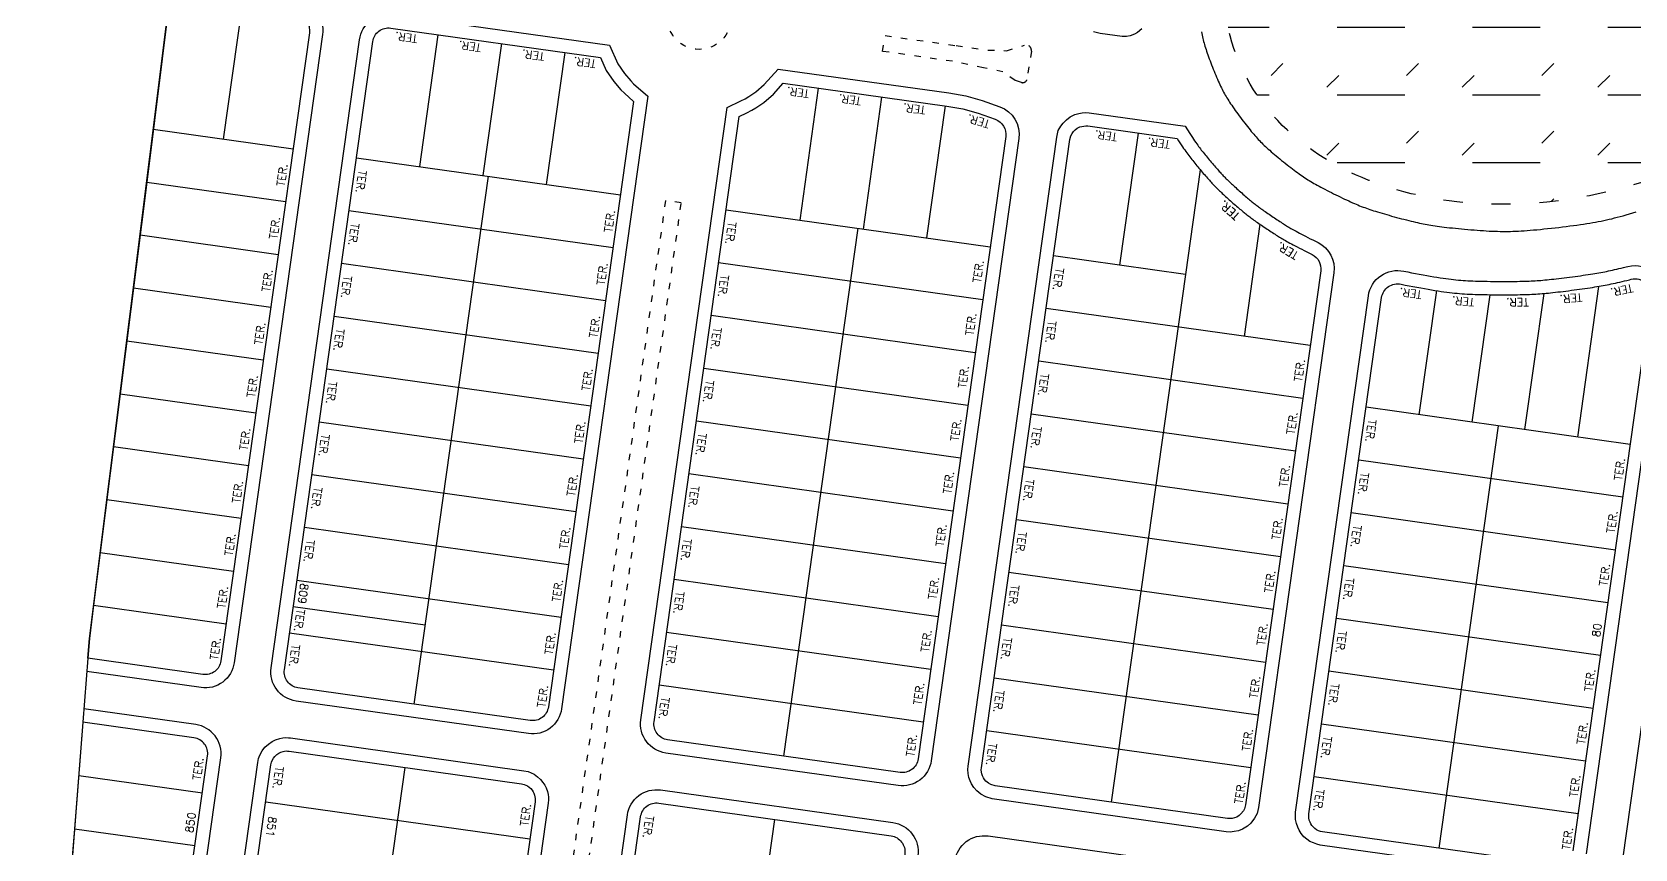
# Model space of a CAD drawing. Extents: x 714896 to 749292, y 8417558 to 8447149.
# Drawn here: x 743822.9 to 744123.5, y 8426816.5 to 8426969.8 of the extents above; entities that cross this region are included whole.
import ezdxf

# ---------------------------------------------------------------- set-up
doc = ezdxf.new("R2010")
doc.units = 0
doc.header["$MEASUREMENT"] = 0
doc.linetypes.add('ACAD_ISO03W100', pattern=[30, 12, -18])
for name, color, linetype in [('LOTE', 7, 'CONTINUOUS'), ('MEIO_FIO', 24, 'CONTINUOUS'), ('NUM-PORTA', 7, 'CONTINUOUS'), ('QUADRA', 6, 'CONTINUOUS'), ('REFERENCIA', 7, 'CONTINUOUS'), ('TEXTO', 7, 'CONTINUOUS')]:
    doc.layers.add(name, color=color, linetype=linetype)
doc.styles.add('ROMANS', font='ROMANS.SHX', dxfattribs={"height": 1.5})

msp = doc.modelspace()

# ---------------------------------------------------------------- hatches: boundary and pattern name
at = {"layer": 'REFERENCIA'}
h = msp.add_hatch(dxfattribs=at)
h.set_pattern_fill('FLEX', color=130, scale=2, style=0)
h.set_pattern_definition([(0, (0, 0), (0, 12.7), [12.7, -12.7]), (45, (12.7, 0), (9e-16, 12.700005486), [3.175, -11.61052, 3.175, -17.96052])])
edge = h.paths.add_edge_path()
edge.add_ellipse((744111.03, 8426987.7), major_axis=(62.75, 21.02), ratio=0.727058, start_angle=0, end_angle=360)
h.paths.add_polyline_path([(744104.09, 8426982.98), (744124.73, 8426982.98), (744124.73, 8426987.48), (744104.09, 8426987.48)], flags=24)

# ---------------------------------------------------------------- linework, layer by layer
at = {"layer": 'LOTE', "color": 7}
for p, q in [((744030.31, 8426950.82), (744026.83, 8426926.07)), ((743883.74, 8426946.19), (743933.25, 8426939.23)), ((744041.97, 8426943.93), (744039.21, 8426924.32)), ((743882.35, 8426936.29), (743931.86, 8426929.33)), ((743953.06, 8426936.44), (744002.57, 8426929.48)), ((744053.15, 8426933.72), (744050.19, 8426912.68)), ((743880.95, 8426926.39), (743930.47, 8426919.42)), ((743951.66, 8426926.54), (744001.18, 8426919.58)), ((744039.21, 8426924.32), (744014.45, 8426927.81)), ((744039.21, 8426924.32), (744025.28, 8426825.3)), ((744086.24, 8426921.26), (744082.96, 8426897.97)), ((744096.23, 8426920.5), (744092.87, 8426896.58)), ((744106.36, 8426920.73), (744102.77, 8426895.19)), ((744116.65, 8426922.06), (744112.67, 8426893.79)), ((743879.56, 8426916.48), (743929.07, 8426909.52)), ((743950.27, 8426916.64), (743999.78, 8426909.67)), ((744062.57, 8426910.94), (744013.06, 8426917.9)), ((744061.18, 8426901.04), (744011.67, 8426908)), ((743878.17, 8426906.58), (743927.68, 8426899.62)), ((743948.88, 8426906.73), (743998.39, 8426899.77)), ((744122.57, 8426892.4), (744073.06, 8426899.37)), ((743876.77, 8426896.68), (743926.29, 8426889.72)), ((743947.48, 8426896.83), (743997, 8426889.87)), ((744059.79, 8426891.13), (744010.27, 8426898.1)), ((744097.82, 8426895.88), (744086.68, 8426816.66)), ((744121.18, 8426882.5), (744071.67, 8426889.46)), ((743875.38, 8426886.78), (743924.89, 8426879.81)), ((743946.09, 8426886.93), (743995.6, 8426879.97)), ((744058.39, 8426881.23), (744008.88, 8426888.2)), ((744057, 8426871.33), (744007.49, 8426878.29)), ((744119.79, 8426872.6), (744070.28, 8426879.56)), ((743873.99, 8426876.87), (743923.5, 8426869.91)), ((743944.7, 8426877.03), (743994.21, 8426870.06)), ((744055.61, 8426861.43), (744006.09, 8426868.39)), ((744118.4, 8426862.69), (744068.88, 8426869.66)), ((743872.6, 8426866.97), (743922.11, 8426860.01)), ((743943.31, 8426867.12), (743992.82, 8426860.16)), ((743871.9, 8426862.02), (743896.66, 8426858.54)), ((744117, 8426852.79), (744067.49, 8426859.76)), ((743871.2, 8426857.07), (743920.72, 8426850.11)), ((743941.91, 8426857.22), (743991.43, 8426850.26)), ((744054.21, 8426851.52), (744004.7, 8426858.49)), ((743940.52, 8426847.32), (743990.03, 8426840.36)), ((744052.82, 8426841.62), (744003.31, 8426848.59)), ((744115.61, 8426842.89), (744066.1, 8426849.85)), ((744051.43, 8426831.72), (744001.92, 8426838.68)), ((744114.22, 8426832.99), (744064.7, 8426839.95)), ((743831.69, 8426830.31), (743854.86, 8426827.05)), ((744112.82, 8426823.08), (744063.31, 8426830.05)), ((743866.75, 8426825.38), (743916.26, 8426818.42)), ((743830.91, 8426820.32), (743853.47, 8426817.15))]:
    msp.add_line(p, q, dxfattribs=at)
for points in [[(743858.83, 8426949.7), (743862.32, 8426974.45)], [(743895.62, 8426944.52), (743899.1, 8426969.28)], [(743907.5, 8426942.85), (743910.99, 8426967.61)], [(743919.39, 8426941.18), (743922.87, 8426965.93)], [(743966.92, 8426934.49), (743970.4, 8426959.25)], [(743978.8, 8426932.82), (743982.28, 8426957.58)], [(743990.69, 8426931.15), (743994.17, 8426955.91)], [(743845.66, 8426951.55), (743871.86, 8426947.86)], [(743844.42, 8426941.62), (743870.46, 8426937.96)], [(743894.57, 8426843.69), (743908.49, 8426942.71)], [(743843.18, 8426931.7), (743869.07, 8426928.06)], [(743963.88, 8426833.94), (743977.81, 8426932.96)], [(743841.93, 8426921.78), (743867.68, 8426918.16)], [(743840.69, 8426911.85), (743866.28, 8426908.25)], [(743839.45, 8426901.93), (743864.89, 8426898.35)], [(743838.2, 8426892.01), (743863.5, 8426888.45)], [(743836.96, 8426882.08), (743862.11, 8426878.55)], [(743835.71, 8426872.16), (743860.71, 8426868.64)], [(743834.47, 8426862.24), (743859.32, 8426858.74)], [(743876.18, 8426712.97), (743892.89, 8426831.8)], [(743945.5, 8426703.22), (743962.21, 8426822.05)]]:
    msp.add_lwpolyline(points, dxfattribs=at)
at = {"layer": 'MEIO_FIO'}
for points in [[(743849.08, 8426978.84), (743872.72, 8426975.51, -0.414214), (743877.4, 8426969.3), (743860.82, 8426851.46, -0.414214), (743854.61, 8426846.78), (743833.2, 8426849.79)], [(744108.23, 8426811.11), (744064.46, 8426817.26), (744063.8, 8426817.4), (744063.17, 8426817.64), (744062.53, 8426817.94), (744061.92, 8426818.36), (744061.41, 8426818.81), (744060.87, 8426819.43), (744060.48, 8426820.06), (744060.23, 8426820.6), (744059.98, 8426821.31), (744059.85, 8426822.04), (744059.79, 8426822.74), (744059.85, 8426823.41), (744073.48, 8426920.3, -0.437955), (744080.16, 8426924.9), (744080.86, 8426924.76), (744081.59, 8426924.62), (744082.31, 8426924.48), (744083.03, 8426924.35), (744083.73, 8426924.22), (744084.42, 8426924.1), (744085.09, 8426923.99), (744085.73, 8426923.88), (744086.34, 8426923.78), (744086.92, 8426923.69), (744087.48, 8426923.61), (744088, 8426923.53), (744088.5, 8426923.46), (744088.99, 8426923.4), (744089.45, 8426923.35), (744089.91, 8426923.3), (744090.36, 8426923.25), (744090.8, 8426923.22), (744091.24, 8426923.18), (744091.69, 8426923.15), (744092.15, 8426923.12), (744092.61, 8426923.1), (744093.1, 8426923.08), (744093.6, 8426923.06), (744094.12, 8426923.05), (744094.66, 8426923.03), (744095.21, 8426923.02), (744095.78, 8426923.01), (744096.36, 8426923), (744096.94, 8426922.99), (744097.52, 8426922.99), (744098.1, 8426922.99), (744098.68, 8426922.99), (744099.25, 8426922.99), (744099.81, 8426922.99), (744100.36, 8426922.99), (744100.89, 8426923), (744101.41, 8426923), (744101.89, 8426923.01), (744102.36, 8426923.02), (744102.8, 8426923.03), (744103.22, 8426923.05), (744103.62, 8426923.06), (744104.01, 8426923.08), (744104.38, 8426923.1), (744104.75, 8426923.12), (744105.11, 8426923.14), (744105.48, 8426923.17), (744105.84, 8426923.19), (744106.21, 8426923.23), (744106.59, 8426923.26), (744106.98, 8426923.3), (744107.39, 8426923.34), (744107.81, 8426923.39), (744108.26, 8426923.44), (744108.72, 8426923.49), (744109.2, 8426923.55), (744109.69, 8426923.61), (744110.19, 8426923.67), (744110.7, 8426923.73), (744111.21, 8426923.8), (744111.73, 8426923.87), (744112.24, 8426923.93), (744112.74, 8426924), (744113.24, 8426924.07), (744113.73, 8426924.14), (744114.21, 8426924.21), (744114.68, 8426924.28), (744115.12, 8426924.35), (744115.54, 8426924.42), (744115.95, 8426924.48), (744116.34, 8426924.55), (744116.72, 8426924.61), (744117.09, 8426924.68), (744117.45, 8426924.74), (744117.8, 8426924.81), (744118.16, 8426924.88), (744118.52, 8426924.96), (744118.88, 8426925.03), (744119.26, 8426925.12), (744119.64, 8426925.2), (744120.04, 8426925.29), (744120.46, 8426925.39), (744120.9, 8426925.5), (744121.35, 8426925.61), (744121.83, 8426925.73), (744122.15, 8426925.81, -0.532461), (744128.94, 8426919.71), (744114.3, 8426815.62)], [(743822.93, 8426717.94), (743836.22, 8426716.07, 0.414214), (743842.43, 8426720.75), (743858.31, 8426833.64, 0.414214), (743853.63, 8426839.85), (743832.66, 8426842.8)]]:
    msp.add_lwpolyline(points, format="xyb", dxfattribs=at)
for points in [[(743931.19, 8426967.29), (743932.79, 8426963.79), (743934, 8426962.01), (743935.18, 8426960.62), (743935.7, 8426960.09), (743938.38, 8426957.72), (743922.22, 8426842.83, -0.414214), (743916, 8426838.15), (743872.43, 8426844.27, -0.414214), (743867.75, 8426850.49), (743884.33, 8426968.33, -0.414214), (743890.54, 8426973.01)], [(743962.83, 8426962.84), (743994.83, 8426958.34), (743997.98, 8426957.8), (744001.08, 8426956.94), (744004.38, 8426955.75, -0.354838), (744007.95, 8426949.81), (743991.53, 8426833.08, -0.414214), (743985.32, 8426828.4), (743941.75, 8426834.52, -0.414214), (743937.07, 8426840.74), (743953.23, 8426955.63), (743955.83, 8426956.87), (743956.66, 8426957.27), (743957.3, 8426957.67), (743958.61, 8426958.56), (743960.19, 8426959.94)], [(744039.13, 8426952.11), (744040.01, 8426950.72), (744040.26, 8426950.35), (744040.49, 8426949.99), (744040.71, 8426949.67), (744040.91, 8426949.36), (744041.11, 8426949.08), (744041.3, 8426948.81), (744041.48, 8426948.56), (744041.65, 8426948.32), (744041.82, 8426948.09), (744041.99, 8426947.86), (744042.16, 8426947.64), (744042.33, 8426947.43), (744042.5, 8426947.21), (744042.68, 8426946.98), (744042.87, 8426946.76), (744043.05, 8426946.53), (744043.25, 8426946.29), (744043.44, 8426946.06), (744043.64, 8426945.82), (744043.84, 8426945.59), (744044.03, 8426945.35), (744044.23, 8426945.12), (744044.43, 8426944.89), (744044.62, 8426944.67), (744044.81, 8426944.45), (744045, 8426944.23), (744045.18, 8426944.03), (744045.36, 8426943.83), (744045.53, 8426943.64), (744045.69, 8426943.46), (744045.84, 8426943.29), (744045.99, 8426943.13), (744046.14, 8426942.97), (744046.28, 8426942.82), (744046.42, 8426942.67), (744046.56, 8426942.53), (744046.7, 8426942.39), (744046.84, 8426942.25), (744046.99, 8426942.1), (744047.14, 8426941.96), (744047.29, 8426941.81), (744047.45, 8426941.65), (744047.63, 8426941.49), (744047.81, 8426941.32), (744048, 8426941.15), (744048.2, 8426940.96), (744048.4, 8426940.77), (744048.62, 8426940.58), (744048.84, 8426940.38), (744049.06, 8426940.18), (744049.28, 8426939.98), (744049.51, 8426939.78), (744049.74, 8426939.58), (744049.96, 8426939.38), (744050.18, 8426939.19), (744050.4, 8426939), (744050.62, 8426938.81), (744050.82, 8426938.63), (744051.02, 8426938.46), (744051.22, 8426938.3), (744051.4, 8426938.15), (744051.57, 8426938), (744051.75, 8426937.86), (744051.91, 8426937.73), (744052.08, 8426937.6), (744052.24, 8426937.47), (744052.4, 8426937.34), (744052.57, 8426937.22), (744052.74, 8426937.09), (744052.91, 8426936.96), (744053.09, 8426936.83), (744053.28, 8426936.69), (744053.48, 8426936.55), (744053.68, 8426936.4), (744053.9, 8426936.25), (744054.13, 8426936.09), (744054.37, 8426935.92), (744054.61, 8426935.76), (744054.86, 8426935.58), (744055.11, 8426935.41), (744055.37, 8426935.24), (744055.62, 8426935.06), (744055.88, 8426934.89), (744056.14, 8426934.72), (744056.39, 8426934.55), (744056.63, 8426934.39), (744056.88, 8426934.23), (744057.11, 8426934.08), (744057.33, 8426933.93), (744057.55, 8426933.8), (744057.75, 8426933.67), (744057.95, 8426933.54), (744058.15, 8426933.42), (744058.34, 8426933.3), (744058.54, 8426933.18), (744058.74, 8426933.07), (744058.95, 8426932.94), (744059.18, 8426932.82), (744059.42, 8426932.68), (744059.67, 8426932.54), (744059.95, 8426932.39), (744060.25, 8426932.23), (744060.57, 8426932.06), (744060.92, 8426931.87), (744061.3, 8426931.68), (744061.7, 8426931.47), (744062.13, 8426931.24), (744062.58, 8426931.01), (744063.05, 8426930.78), (744064.04, 8426930.28, -0.321513), (744067.02, 8426924.6), (744052.91, 8426824.31), (744052.62, 8426823.15), (744052.16, 8426822.27), (744051.43, 8426821.38), (744050.79, 8426820.78), (744049.88, 8426820.24), (744049.12, 8426819.94), (744048.35, 8426819.77), (744047.56, 8426819.7), (744046.82, 8426819.74), (744002.96, 8426825.91), (744001.73, 8426826.28), (744000.83, 8426826.79), (744000.06, 8426827.4), (743999.48, 8426828.05), (743999.07, 8426828.71), (743998.81, 8426829.3), (743998.59, 8426829.92), (743998.43, 8426830.65), (743998.41, 8426831.45), (743998.46, 8426832.03), (744015.05, 8426950.03), (744015.33, 8426951.31), (744015.84, 8426952.1), (744016.24, 8426952.69), (744016.86, 8426953.33), (744017.59, 8426953.88), (744018.45, 8426954.31), (744019.17, 8426954.51), (744019.81, 8426954.63), (744020.51, 8426954.67), (744021.15, 8426954.63)], [(744121.22, 8426814.57), (744127.94, 8426862.36, -0.414214), (744134.16, 8426867.04), (744227.24, 8426853.95, -0.414214), (744231.92, 8426847.74), (744225.23, 8426800.2, -0.414214), (744219.02, 8426795.52), (744125.69, 8426808.65), (744123.87, 8426809.28), (744122.25, 8426810.76), (744121.35, 8426812.66)], [(743919.66, 8426716.94), (743934.56, 8426822.91, -0.414214), (743940.78, 8426827.59), (743984.35, 8426821.46, -0.414214), (743989.03, 8426815.25), (743973.15, 8426702.36, -0.414214), (743966.94, 8426697.68), (743927.59, 8426703.22), (743927, 8426706.52), (743926.22, 8426708.83), (743925.17, 8426710.84), (743924.03, 8426712.75), (743922.84, 8426714.08)], [(743980.05, 8426701.19), (743995.96, 8426814.28, -0.414214), (744002.17, 8426818.96), (744045.74, 8426812.83, -0.414214), (744050.42, 8426806.62), (744034.54, 8426693.73, -0.414214), (744028.33, 8426689.05), (743984.57, 8426695.2), (743983.12, 8426695.64), (743981.64, 8426696.65), (743980.66, 8426698), (743980.08, 8426699.65)]]:
    msp.add_lwpolyline(points, format="xyb", close=True, dxfattribs=at)
for points in [[(744031, 8426970.39), (744030.2, 8426969.71), (744029.61, 8426969.36), (744028.81, 8426969.06), (744028.16, 8426968.93), (744027.31, 8426968.92), (744023.18, 8426969.5), (744021.94, 8426969.84)], [(744042.21, 8426969.82), (744042.27, 8426969.5), (744042.33, 8426969.18), (744042.39, 8426968.88), (744042.46, 8426968.58), (744042.53, 8426968.29), (744042.6, 8426967.99), (744042.68, 8426967.7), (744042.76, 8426967.41), (744042.85, 8426967.11), (744042.94, 8426966.8), (744043.04, 8426966.49), (744043.15, 8426966.17), (744043.26, 8426965.83), (744043.38, 8426965.49), (744043.51, 8426965.13), (744043.65, 8426964.76), (744043.79, 8426964.38), (744043.94, 8426963.99), (744044.09, 8426963.6), (744044.24, 8426963.21), (744044.39, 8426962.82), (744044.55, 8426962.43), (744044.71, 8426962.05), (744044.87, 8426961.67), (744045.03, 8426961.29), (744045.18, 8426960.93), (744045.34, 8426960.58), (744045.49, 8426960.24), (744045.63, 8426959.92), (744045.78, 8426959.61), (744045.92, 8426959.32), (744046.06, 8426959.03), (744046.2, 8426958.75), (744046.35, 8426958.48), (744046.49, 8426958.21), (744046.64, 8426957.95), (744046.79, 8426957.69), (744046.95, 8426957.42), (744047.12, 8426957.16), (744047.29, 8426956.89), (744047.47, 8426956.61), (744047.66, 8426956.32), (744047.86, 8426956.03), (744048.07, 8426955.72), (744048.3, 8426955.4), (744048.53, 8426955.08), (744048.77, 8426954.75), (744049.01, 8426954.41), (744049.26, 8426954.07), (744049.52, 8426953.73), (744049.77, 8426953.38), (744050.03, 8426953.04), (744050.29, 8426952.71), (744050.55, 8426952.38), (744050.8, 8426952.05), (744051.05, 8426951.74), (744051.29, 8426951.44), (744051.53, 8426951.14), (744051.76, 8426950.87), (744051.98, 8426950.6), (744052.2, 8426950.35), (744052.42, 8426950.1), (744052.63, 8426949.87), (744052.84, 8426949.63), (744053.06, 8426949.41), (744053.27, 8426949.19), (744053.49, 8426948.97), (744053.72, 8426948.74), (744053.95, 8426948.52), (744054.19, 8426948.3), (744054.44, 8426948.07), (744054.71, 8426947.83), (744054.98, 8426947.59), (744055.27, 8426947.33), (744055.58, 8426947.07), (744055.89, 8426946.81), (744056.21, 8426946.54), (744056.55, 8426946.26), (744056.88, 8426945.98), (744057.22, 8426945.7), (744057.57, 8426945.43), (744057.91, 8426945.15), (744058.26, 8426944.88), (744058.6, 8426944.61), (744058.93, 8426944.35), (744059.26, 8426944.1), (744059.58, 8426943.85), (744059.89, 8426943.62), (744060.19, 8426943.4), (744060.48, 8426943.18), (744060.77, 8426942.98), (744061.04, 8426942.79), (744061.32, 8426942.6), (744061.59, 8426942.42), (744061.86, 8426942.24), (744062.13, 8426942.07), (744062.41, 8426941.9), (744062.69, 8426941.73), (744062.98, 8426941.56), (744063.28, 8426941.39), (744063.59, 8426941.21), (744063.91, 8426941.03), (744064.25, 8426940.85), (744064.6, 8426940.66), (744064.97, 8426940.47), (744065.35, 8426940.27), (744065.74, 8426940.06), (744066.14, 8426939.86), (744066.55, 8426939.65), (744066.96, 8426939.45), (744067.38, 8426939.24), (744067.79, 8426939.04), (744068.2, 8426938.84), (744068.61, 8426938.64), (744069.01, 8426938.45), (744069.41, 8426938.27), (744069.79, 8426938.09), (744070.16, 8426937.92), (744070.52, 8426937.76), (744070.86, 8426937.61), (744071.2, 8426937.47), (744071.52, 8426937.33), (744071.84, 8426937.2), (744072.16, 8426937.07), (744072.48, 8426936.95), (744072.79, 8426936.83), (744073.11, 8426936.71), (744073.44, 8426936.6), (744073.77, 8426936.48), (744074.11, 8426936.37), (744074.47, 8426936.26), (744074.84, 8426936.14), (744075.22, 8426936.02), (744075.62, 8426935.9), (744076.04, 8426935.77), (744076.48, 8426935.65), (744076.92, 8426935.52), (744077.37, 8426935.39), (744077.84, 8426935.26), (744078.3, 8426935.13), (744078.77, 8426935.01), (744079.23, 8426934.88), (744079.7, 8426934.76), (744080.16, 8426934.64), (744080.61, 8426934.52), (744081.05, 8426934.41), (744081.48, 8426934.31), (744081.9, 8426934.21), (744082.29, 8426934.11), (744082.68, 8426934.02), (744083.05, 8426933.94), (744083.42, 8426933.86), (744083.78, 8426933.79), (744084.14, 8426933.72), (744084.49, 8426933.65), (744084.85, 8426933.59), (744085.22, 8426933.53), (744085.6, 8426933.47), (744085.99, 8426933.41), (744086.39, 8426933.35), (744086.81, 8426933.3), (744087.25, 8426933.24), (744087.71, 8426933.19), (744088.2, 8426933.13), (744088.71, 8426933.07), (744089.25, 8426933.02), (744089.8, 8426932.96), (744090.36, 8426932.9), (744090.94, 8426932.85), (744091.52, 8426932.79), (744092.11, 8426932.74), (744092.7, 8426932.69), (744093.3, 8426932.64), (744093.88, 8426932.6), (744094.47, 8426932.55), (744095.04, 8426932.52), (744095.6, 8426932.48), (744096.14, 8426932.45), (744096.67, 8426932.42), (744097.19, 8426932.4), (744097.69, 8426932.39), (744098.18, 8426932.37), (744098.66, 8426932.37), (744099.14, 8426932.37), (744099.63, 8426932.37), (744100.11, 8426932.38), (744100.6, 8426932.39), (744101.1, 8426932.41), (744101.61, 8426932.43), (744102.13, 8426932.46), (744102.68, 8426932.5), (744103.24, 8426932.54), (744103.83, 8426932.59), (744104.44, 8426932.64), (744105.08, 8426932.7), (744105.74, 8426932.76), (744106.41, 8426932.83), (744107.09, 8426932.9), (744107.79, 8426932.97), (744108.49, 8426933.05), (744109.19, 8426933.13), (744109.89, 8426933.22), (744110.58, 8426933.3), (744111.27, 8426933.39), (744111.94, 8426933.48), (744112.6, 8426933.57), (744113.24, 8426933.66), (744113.85, 8426933.75), (744114.44, 8426933.84), (744115.01, 8426933.93), (744115.55, 8426934.02), (744116.08, 8426934.12), (744116.6, 8426934.21), (744117.11, 8426934.31), (744117.61, 8426934.42), (744118.11, 8426934.53), (744118.61, 8426934.64), (744119.11, 8426934.76), (744119.63, 8426934.89), (744120.15, 8426935.02), (744120.69, 8426935.17), (744121.25, 8426935.32), (744121.83, 8426935.48), (744122.43, 8426935.66), (744123.06, 8426935.84), (744123.7, 8426936.04)], [(743849.36, 8426719.72), (743865.26, 8426832.73), (743865.41, 8426833.49), (743865.66, 8426834.14), (743866.07, 8426834.92), (743866.6, 8426835.59), (743867.23, 8426836.18), (743867.94, 8426836.66), (743868.59, 8426836.99), (743869.37, 8426837.24), (743869.92, 8426837.34), (743870.45, 8426837.4), (743870.99, 8426837.39), (743871.41, 8426837.35), (743915.12, 8426831.2), (743915.95, 8426831.02), (743917.09, 8426830.52), (743917.71, 8426830.06), (743918.25, 8426829.57), (743918.72, 8426829), (743919.06, 8426828.47), (743919.32, 8426827.96), (743919.55, 8426827.31), (743919.68, 8426826.73), (743919.75, 8426826.22), (743919.77, 8426825.71), (743919.72, 8426825.08), (743904.8, 8426718.97)]]:
    msp.add_lwpolyline(points, dxfattribs=at)
at = {"layer": 'QUADRA', "color": 6}
for points in [[(743848.77, 8426976.36), (743844.42, 8426941.62), (743839.45, 8426901.93), (743835.71, 8426872.16), (743834.47, 8426862.24), (743833.69, 8426856), (743833.4, 8426852.29), (743832.46, 8426840.3), (743830.91, 8426820.32), (743829.07, 8426798.37)], [(743851.84, 8426719.42), (743867.72, 8426832.31), (743867.81, 8426832.78), (743867.94, 8426833.11), (743868.17, 8426833.55), (743868.44, 8426833.88), (743868.8, 8426834.22), (743869.21, 8426834.5), (743869.55, 8426834.67), (743869.98, 8426834.81), (743870.28, 8426834.87), (743870.57, 8426834.9), (743870.85, 8426834.89), (743871.11, 8426834.87), (743914.68, 8426828.74), (743915.17, 8426828.63), (743915.83, 8426828.34), (743916.13, 8426828.12), (743916.44, 8426827.84), (743916.69, 8426827.53), (743916.89, 8426827.22), (743917.02, 8426826.97), (743917.14, 8426826.61), (743917.22, 8426826.29), (743917.25, 8426826.01), (743917.26, 8426825.75), (743917.23, 8426825.35), (743902.51, 8426720.7)]]:
    msp.add_lwpolyline(points, dxfattribs=at)
for points in [[(743848.77, 8426976.36), (743872.37, 8426973.04, -0.414214), (743874.92, 8426969.65), (743858.34, 8426851.81, -0.414214), (743854.96, 8426849.26), (743833.4, 8426852.29), (743833.69, 8426856), (743848.77, 8426976.36)], [(743929.48, 8426965), (743930.6, 8426962.56), (743932.01, 8426960.5), (743933.33, 8426958.94), (743933.98, 8426958.28), (743935.71, 8426956.74), (743919.74, 8426843.17, -0.414214), (743916.35, 8426840.62), (743872.78, 8426846.75, -0.414214), (743870.23, 8426850.14), (743886.8, 8426967.98, -0.414214), (743890.19, 8426970.53), (743929.48, 8426965)], [(743963.79, 8426960.18), (743994.44, 8426955.87), (743997.43, 8426955.36), (744000.32, 8426954.56), (744003.53, 8426953.4, -0.354838), (744005.48, 8426950.16), (743989.06, 8426833.42, -0.414214), (743985.67, 8426830.87), (743942.1, 8426837, -0.414214), (743939.55, 8426840.39), (743955.52, 8426953.95), (743956.92, 8426954.62), (743957.87, 8426955.09), (743958.66, 8426955.58), (743960.14, 8426956.57), (743961.94, 8426958.15), (743963.79, 8426960.18)], [(744037.64, 8426949.79), (744037.91, 8426949.37), (744038.16, 8426948.98), (744038.4, 8426948.62), (744038.63, 8426948.27), (744038.85, 8426947.95), (744039.05, 8426947.65), (744039.25, 8426947.37), (744039.45, 8426947.1), (744039.63, 8426946.84), (744039.82, 8426946.59), (744040, 8426946.35), (744040.18, 8426946.11), (744040.36, 8426945.88), (744040.55, 8426945.65), (744040.73, 8426945.42), (744040.93, 8426945.18), (744041.12, 8426944.94), (744041.32, 8426944.7), (744041.52, 8426944.46), (744041.72, 8426944.22), (744041.93, 8426943.97), (744042.13, 8426943.73), (744042.33, 8426943.5), (744042.53, 8426943.26), (744042.73, 8426943.03), (744042.93, 8426942.81), (744043.12, 8426942.59), (744043.31, 8426942.37), (744043.49, 8426942.17), (744043.67, 8426941.97), (744043.84, 8426941.78), (744044, 8426941.6), (744044.16, 8426941.43), (744044.31, 8426941.26), (744044.47, 8426941.1), (744044.62, 8426940.94), (744044.77, 8426940.78), (744044.92, 8426940.63), (744045.08, 8426940.47), (744045.24, 8426940.32), (744045.4, 8426940.16), (744045.56, 8426940), (744045.74, 8426939.84), (744045.92, 8426939.67), (744046.1, 8426939.49), (744046.3, 8426939.31), (744046.51, 8426939.12), (744046.72, 8426938.92), (744046.94, 8426938.73), (744047.16, 8426938.52), (744047.39, 8426938.32), (744047.62, 8426938.11), (744047.85, 8426937.91), (744048.08, 8426937.7), (744048.31, 8426937.5), (744048.54, 8426937.3), (744048.77, 8426937.11), (744048.99, 8426936.92), (744049.2, 8426936.73), (744049.41, 8426936.56), (744049.61, 8426936.39), (744049.8, 8426936.23), (744049.99, 8426936.07), (744050.17, 8426935.92), (744050.35, 8426935.78), (744050.53, 8426935.64), (744050.7, 8426935.5), (744050.88, 8426935.36), (744051.06, 8426935.22), (744051.24, 8426935.09), (744051.43, 8426934.95), (744051.62, 8426934.81), (744051.82, 8426934.66), (744052.02, 8426934.51), (744052.24, 8426934.36), (744052.47, 8426934.2), (744052.7, 8426934.04), (744052.94, 8426933.87), (744053.19, 8426933.7), (744053.45, 8426933.52), (744053.71, 8426933.35), (744053.97, 8426933.17), (744054.23, 8426932.99), (744054.49, 8426932.82), (744054.75, 8426932.64), (744055.01, 8426932.47), (744055.26, 8426932.3), (744055.51, 8426932.14), (744055.75, 8426931.98), (744055.98, 8426931.83), (744056.2, 8426931.69), (744056.42, 8426931.55), (744056.63, 8426931.42), (744056.84, 8426931.29), (744057.05, 8426931.16), (744057.26, 8426931.03), (744057.48, 8426930.9), (744057.71, 8426930.77), (744057.95, 8426930.64), (744058.2, 8426930.5), (744058.47, 8426930.35), (744058.76, 8426930.19), (744059.07, 8426930.03), (744059.4, 8426929.85), (744059.76, 8426929.66), (744060.14, 8426929.46), (744060.55, 8426929.25), (744060.99, 8426929.02), (744061.45, 8426928.79), (744061.92, 8426928.55), (744062.92, 8426928.04, -0.321513), (744064.54, 8426924.95), (744050.45, 8426824.79), (744050.27, 8426824.04), (744050.06, 8426823.66), (744049.6, 8426823.09), (744049.28, 8426822.79), (744048.79, 8426822.5), (744048.39, 8426822.34), (744047.97, 8426822.25), (744047.52, 8426822.21), (744047.07, 8426822.24), (744003.49, 8426828.36), (744002.71, 8426828.59), (744002.24, 8426828.86), (744001.78, 8426829.22), (744001.49, 8426829.55), (744001.29, 8426829.88), (744001.13, 8426830.23), (744000.99, 8426830.62), (744000.92, 8426830.95), (744000.91, 8426831.37), (744000.94, 8426831.75), (744017.52, 8426949.59), (744017.68, 8426950.33), (744017.93, 8426950.72), (744018.19, 8426951.11), (744018.52, 8426951.45), (744018.9, 8426951.74), (744019.36, 8426951.97), (744019.74, 8426952.08), (744020.11, 8426952.14), (744020.52, 8426952.17), (744020.9, 8426952.15)], [(743823.12, 8426720.43), (743836.57, 8426718.54, 0.414214), (743839.96, 8426721.1), (743855.84, 8426833.98, 0.414214), (743853.28, 8426837.37), (743832.46, 8426840.3), (743823.12, 8426720.43)], [(743922.32, 8426717.91), (743937.04, 8426822.56, -0.414214), (743940.43, 8426825.12), (743984, 8426818.99, -0.414214), (743986.55, 8426815.6), (743970.67, 8426702.71, -0.414214), (743967.28, 8426700.16), (743929.73, 8426705.44), (743929.43, 8426707.14), (743928.52, 8426709.82), (743927.36, 8426712.06), (743926.06, 8426714.23), (743924.62, 8426715.85), (743922.32, 8426717.91)]]:
    msp.add_lwpolyline(points, format="xyb", close=True, dxfattribs=at)
msp.add_lwpolyline([(744108.46, 8426813.6), (744064.89, 8426819.73), (744064.49, 8426819.81), (744064.14, 8426819.94), (744063.78, 8426820.11), (744063.46, 8426820.33), (744063.18, 8426820.58), (744062.89, 8426820.91), (744062.69, 8426821.24), (744062.54, 8426821.55), (744062.4, 8426821.95), (744062.33, 8426822.35), (744062.3, 8426822.72), (744062.34, 8426823.12), (744075.96, 8426919.95, -0.440432), (744079.64, 8426922.46), (744079.64, 8426922.46), (744080.38, 8426922.31), (744081.12, 8426922.16), (744081.85, 8426922.03), (744082.58, 8426921.89), (744083.29, 8426921.76), (744083.99, 8426921.64), (744084.67, 8426921.52), (744085.32, 8426921.41), (744085.95, 8426921.31), (744086.55, 8426921.22), (744087.11, 8426921.13), (744087.66, 8426921.05), (744088.18, 8426920.98), (744088.68, 8426920.92), (744089.18, 8426920.86), (744089.65, 8426920.81), (744090.13, 8426920.76), (744090.6, 8426920.72), (744091.06, 8426920.69), (744091.53, 8426920.66), (744092.01, 8426920.63), (744092.5, 8426920.6), (744093, 8426920.58), (744093.51, 8426920.56), (744094.05, 8426920.55), (744094.6, 8426920.53), (744095.16, 8426920.52), (744095.74, 8426920.51), (744096.32, 8426920.5), (744096.91, 8426920.49), (744097.51, 8426920.49), (744098.1, 8426920.49), (744098.68, 8426920.49), (744099.26, 8426920.49), (744099.83, 8426920.49), (744100.38, 8426920.49), (744100.92, 8426920.5), (744101.44, 8426920.5), (744101.94, 8426920.51), (744102.42, 8426920.52), (744102.87, 8426920.53), (744103.3, 8426920.55), (744103.72, 8426920.56), (744104.12, 8426920.58), (744104.51, 8426920.6), (744104.9, 8426920.62), (744105.28, 8426920.65), (744105.66, 8426920.67), (744106.04, 8426920.7), (744106.43, 8426920.74), (744106.83, 8426920.77), (744107.23, 8426920.81), (744107.65, 8426920.85), (744108.09, 8426920.9), (744108.54, 8426920.95), (744109.01, 8426921.01), (744109.5, 8426921.06), (744110, 8426921.12), (744110.5, 8426921.19), (744111.02, 8426921.25), (744111.54, 8426921.32), (744112.06, 8426921.39), (744112.57, 8426921.46), (744113.09, 8426921.53), (744113.59, 8426921.6), (744114.09, 8426921.67), (744114.58, 8426921.74), (744115.05, 8426921.81), (744115.5, 8426921.88), (744115.94, 8426921.95), (744116.35, 8426922.01), (744116.76, 8426922.08), (744117.15, 8426922.15), (744117.53, 8426922.22), (744117.91, 8426922.29), (744118.28, 8426922.36), (744118.66, 8426922.43), (744119.03, 8426922.51), (744119.41, 8426922.59), (744119.8, 8426922.68), (744120.2, 8426922.77), (744120.61, 8426922.86), (744121.04, 8426922.96), (744121.49, 8426923.07), (744121.95, 8426923.18), (744122.44, 8426923.31), (744122.76, 8426923.39, -0.532461), (744126.46, 8426920.06), (744111.85, 8426816.15)], format="xyb", dxfattribs=at)
at = {"layer": 'REFERENCIA', "color": 7, "linetype": 'ACAD_ISO03W100', "ltscale": 0.1}
msp.add_lwpolyline([(743982.86, 8426969.11), (743996.19, 8426967.24), (744002.16, 8426966.39), (744005.63, 8426966.28), (744009.01, 8426967.3, -0.551488), (744010.29, 8426966.19), (744009.54, 8426961.32, -0.508369), (744008.44, 8426960.29), (744007.25, 8426960.7), (744004.97, 8426962.31), (744001.32, 8426963.07), (743995.51, 8426964.3), (743982.41, 8426966.14), (743982.86, 8426969.11)], format="xyb", close=True, dxfattribs=at)
msp.add_lwpolyline([(743944.66, 8426937.75), (743941.69, 8426938.17), (743912.24, 8426728.85), (743915.21, 8426728.44)], close=True, dxfattribs=at)
msp.add_circle((743948.02, 8426972.52), 6, dxfattribs=at)
at = {"layer": 'REFERENCIA', "color": 7, "linetype": 'ACAD_ISO03W100', "ltscale": 0.3}
msp.add_ellipse((744111.03, 8426987.7), major_axis=(62.75, 21.02), ratio=0.727058, dxfattribs=at)

# ---------------------------------------------------------------- texts
at = {"layer": 'NUM-PORTA', "color": 7, "style": 'ROMANS'}
for s, rotation, p in [('809', 262.1757, (743873.28, 8426866.43)), ('80', 82.1757, (744116.9, 8426856.2, -10.13)), ('850', 82.1757, (743853.12, 8426819.47, -10.13)), ('851', 262.1757, (743867.3, 8426822.69, -10.13))]:
    msp.add_text(s, height=1.5, rotation=rotation, dxfattribs=at).set_placement(p)
at = {"layer": 'TEXTO', "color": 7, "style": 'ROMANS'}
for rotation, p in [(172.1757, (743895.3, 8426969.23, -10.13)), (172.1757, (743907.19, 8426967.56, -10.13)), (172.1757, (743919.07, 8426965.89, -10.13)), (172.1757, (743928.74, 8426964.53, -10.13)), (172.1757, (743968.73, 8426958.91, -10.13)), (172.1757, (743978.44, 8426957.54, -10.13)), (172.1757, (743990.53, 8426955.84, -10.13)), (163.4043, (744002.61, 8426953.17, -10.13)), (172.1757, (744026.45, 8426950.79, -10.13)), (172.1757, (744036.37, 8426949.39, -10.13)), (82.1757, (743870.27, 8426940.75)), (262.1757, (743884.18, 8426943.91)), (138.0768, (744049.52, 8426935.49, -10.13)), (82.1757, (743868.88, 8426930.84)), (82.1757, (743931.67, 8426932.11)), (262.1757, (743882.78, 8426934)), (262.1757, (743953.48, 8426934.22, -10.13)), (149.6387, (744060.53, 8426928.33, -10.13)), (82.1757, (743930.28, 8426922.21)), (82.1757, (744000.8, 8426922.67, -10.13)), (262.1757, (744014.88, 8426925.59, -10.13)), (82.1757, (743867.49, 8426920.94)), (262.1757, (743881.39, 8426924.1)), (262.1757, (743952.09, 8426924.32, -10.13)), (192.1749, (744122.91, 8426922.51, -10.13)), (172.1757, (744083.61, 8426921.21, -10.13)), (174.5354, (744093.43, 8426919.82, -10.13)), (180.7848, (744103.55, 8426919.88, -10.13)), (185.394, (744113.52, 8426920.77, -10.13)), (82.1757, (743928.88, 8426912.31)), (82.1757, (743999.41, 8426912.77, -10.13)), (82.1757, (743866.09, 8426911.04)), (262.1757, (743880, 8426914.2)), (262.1757, (743950.7, 8426914.42, -10.13)), (262.1757, (744013.48, 8426915.69, -10.13)), (82.1757, (744061.03, 8426904.11, -10.13)), (82.1757, (743864.7, 8426901.14)), (82.1757, (743927.49, 8426902.4)), (262.1757, (743949.3, 8426904.52, -10.13)), (82.1757, (743998.02, 8426902.87, -10.13)), (262.1757, (744012.09, 8426905.78, -10.13)), (262.1757, (743878.61, 8426904.3)), (82.1757, (743926.1, 8426892.5)), (82.1757, (743996.62, 8426892.96, -10.13)), (262.1757, (744010.7, 8426895.88, -10.13)), (82.1757, (744059.64, 8426894.21, -10.13)), (262.1757, (744073.49, 8426897.15, -10.13)), (82.1757, (743863.31, 8426891.23)), (262.1757, (743877.21, 8426894.39)), (262.1757, (743947.91, 8426894.61, -10.13)), (82.1757, (744121.03, 8426885.58, -10.13)), (82.1757, (743924.7, 8426882.6)), (82.1757, (743995.23, 8426883.06, -10.13)), (82.1757, (744058.24, 8426884.31, -10.13)), (262.1757, (744072.09, 8426887.24, -10.13)), (82.1757, (743861.92, 8426881.33)), (262.1757, (743875.82, 8426884.49)), (262.1757, (743946.52, 8426884.71, -10.13)), (262.1757, (744009.31, 8426885.98, -10.13)), (82.1757, (744056.85, 8426874.41, -10.13)), (82.1757, (744119.64, 8426875.67, -10.13)), (82.1757, (743860.52, 8426871.43)), (262.1757, (743874.43, 8426874.59)), (82.1757, (743923.31, 8426872.7)), (262.1757, (743945.12, 8426874.81, -10.13)), (82.1757, (743993.84, 8426873.16, -10.13)), (262.1757, (744007.91, 8426876.08, -10.13)), (262.1757, (744070.7, 8426877.34, -10.13)), (82.1757, (744055.46, 8426864.5, -10.13)), (82.1757, (744118.25, 8426865.77, -10.13)), (82.1757, (743859.13, 8426861.53)), (82.1757, (743921.92, 8426862.79)), (82.1757, (743992.44, 8426863.26, -10.13)), (262.1757, (744006.52, 8426866.17, -10.13)), (262.1757, (744069.31, 8426867.44, -10.13)), (262.1757, (743943.73, 8426864.91, -10.13)), (262.1757, (743872.6, 8426861.6)), (82.1757, (743920.53, 8426852.89)), (82.1757, (743991.05, 8426853.35, -10.13)), (82.1757, (744054.06, 8426854.6, -10.13)), (262.1757, (744067.92, 8426857.54, -10.13)), (82.1757, (743857.77, 8426851.89)), (262.1757, (743871.67, 8426854.96)), (262.1757, (743942.34, 8426855, -10.13)), (262.1757, (744005.13, 8426856.27, -10.13)), (82.1757, (743989.66, 8426843.45, -10.13)), (82.1757, (744052.67, 8426844.7, -10.13)), (262.1757, (744066.52, 8426847.63, -10.13)), (82.1757, (744115.46, 8426845.97, -10.13)), (82.1757, (743919.13, 8426842.99)), (262.1757, (743940.95, 8426845.1, -10.13)), (262.1757, (744003.73, 8426846.37, -10.13)), (82.1757, (744051.28, 8426834.8, -10.13)), (82.1757, (744114.07, 8426836.06, -10.13)), (82.1757, (743988.29, 8426833.76, -10.13)), (262.1757, (744002.34, 8426836.47, -10.13)), (262.1757, (744065.13, 8426837.73, -10.13)), (82.1757, (743854.52, 8426829.37, -10.13)), (262.1757, (743868.61, 8426832.08, -10.13)), (82.1757, (744112.67, 8426826.16, -10.13)), (82.1757, (744049.89, 8426824.89, -10.13)), (262.1757, (744063.74, 8426827.83, -10.13)), (82.1757, (743915.91, 8426820.73, -10.13)), (262.1757, (743938.01, 8426822.84, -10.13)), (82.1757, (744111.28, 8426816.26, -10.13))]:
    msp.add_text('TER.', height=1.5, rotation=rotation, dxfattribs=at).set_placement(p)

doc.saveas('drawing.dxf')
